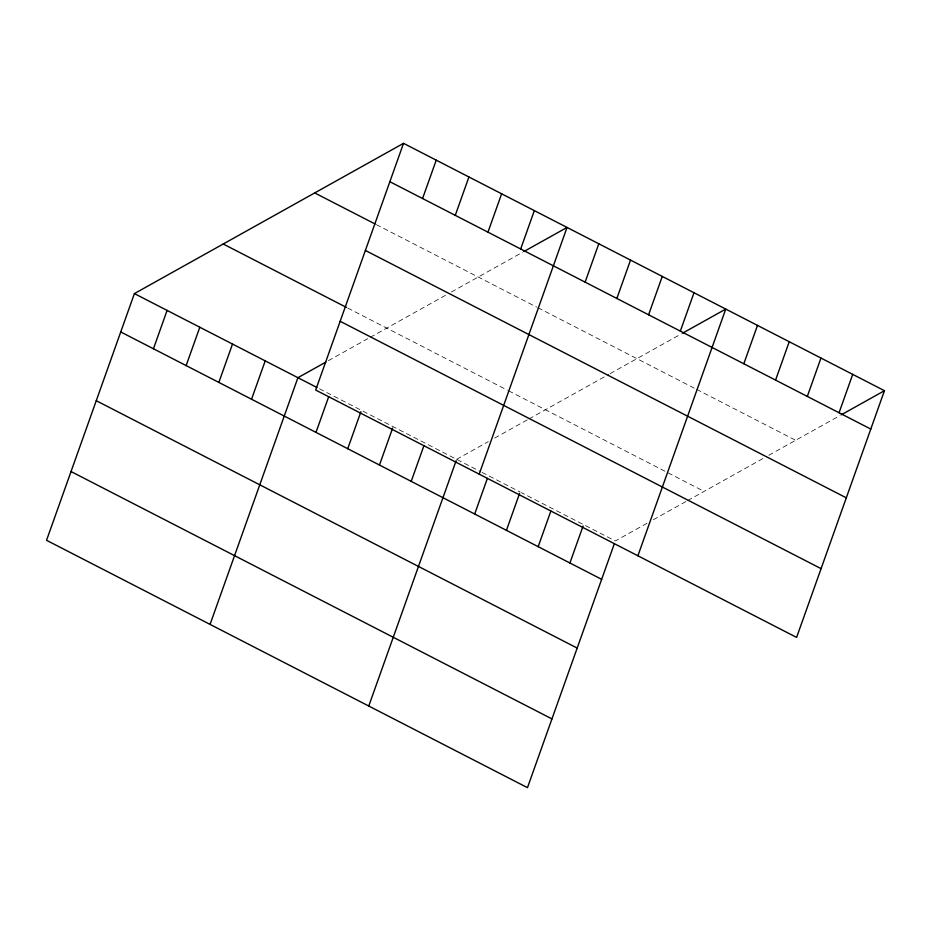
<?xml version="1.0" encoding="UTF-8"?>
<svg xmlns="http://www.w3.org/2000/svg" width="931" height="931" viewBox="0 0 931 931"><rect width="100%" height="100%" fill="white"/><g stroke="black" fill="none" stroke-linecap="round" stroke-linejoin="round"><path stroke-width="0.7" stroke-dasharray="4.66 3.49" d="M328.364 360.693L367.687 338.733M370.224 337.325L446.508 294.743M451.384 292.008L522.64 252.243M456.609 459.332L488.333 441.62M494.675 438.082L527.668 419.66M528.936 418.95L608.874 374.332M610.096 373.645L681.341 333.868M647.033 523.257L615.321 540.958L521.36 492.639M653.376 519.707L686.368 501.297M687.637 500.587L763.92 458.005M768.797 455.282L840.041 415.505M376.345 224.627L536.628 307.067M537.897 307.719L695.341 388.704M696.609 389.356L795.633 440.293M347.729 308.056L507.337 390.159M508.605 390.811L704.127 491.382M319.496 388.797L480.733 471.738M482.002 472.389L520.092 491.975"/><path stroke-width="1.4" d="M403.53 143.339L315.679 390.042L796.599 637.409L884.45 390.706L403.53 143.339L134.401 293.591L46.55 540.294L527.47 787.661L614.344 543.704M153.44 348.776L167.103 310.407M186.142 365.592L199.804 327.235M218.843 382.42L232.506 344.051M251.545 399.236L265.207 360.879M210.069 624.398L297.908 377.695L325.827 362.112M315.993 432.38L328.678 396.757M422.569 198.524L436.232 160.167M347.729 448.707L360.902 411.723M455.271 215.34L468.933 176.983M379.476 465.035L392.649 428.051M487.972 232.168L501.634 193.799M411.211 481.362L423.896 445.74M520.673 248.984L534.336 210.627M368.769 706.024L456.132 460.694M479.197 474.147L567.037 227.443L523.909 251.533M474.694 514.017L487.379 478.394M585.122 282.14L598.784 243.771M506.441 530.344L519.603 493.349M616.857 298.467L630.52 260.098M538.176 546.672L550.861 511.049M648.604 314.783L662.267 276.426M569.912 562.999L583.085 526.003M680.34 331.11L694.002 292.753M637.898 555.772L725.749 309.08L682.609 333.158M743.822 363.765L757.485 325.408M775.57 380.092L789.232 341.735M807.305 396.42L820.967 358.051M839.052 412.747L852.715 374.378M841.31 414.795L884.45 390.706M389.868 181.708L870.788 429.075M314.713 192.926L375.088 223.975M365.383 250.451L846.314 497.829M223.207 244.003L346.472 307.416M340.164 321.288L821.084 568.655M134.401 293.591L316.959 387.494M120.739 331.948L601.659 579.326M96.254 400.702L577.173 648.069M71.035 471.54L551.955 718.907"/></g></svg>
